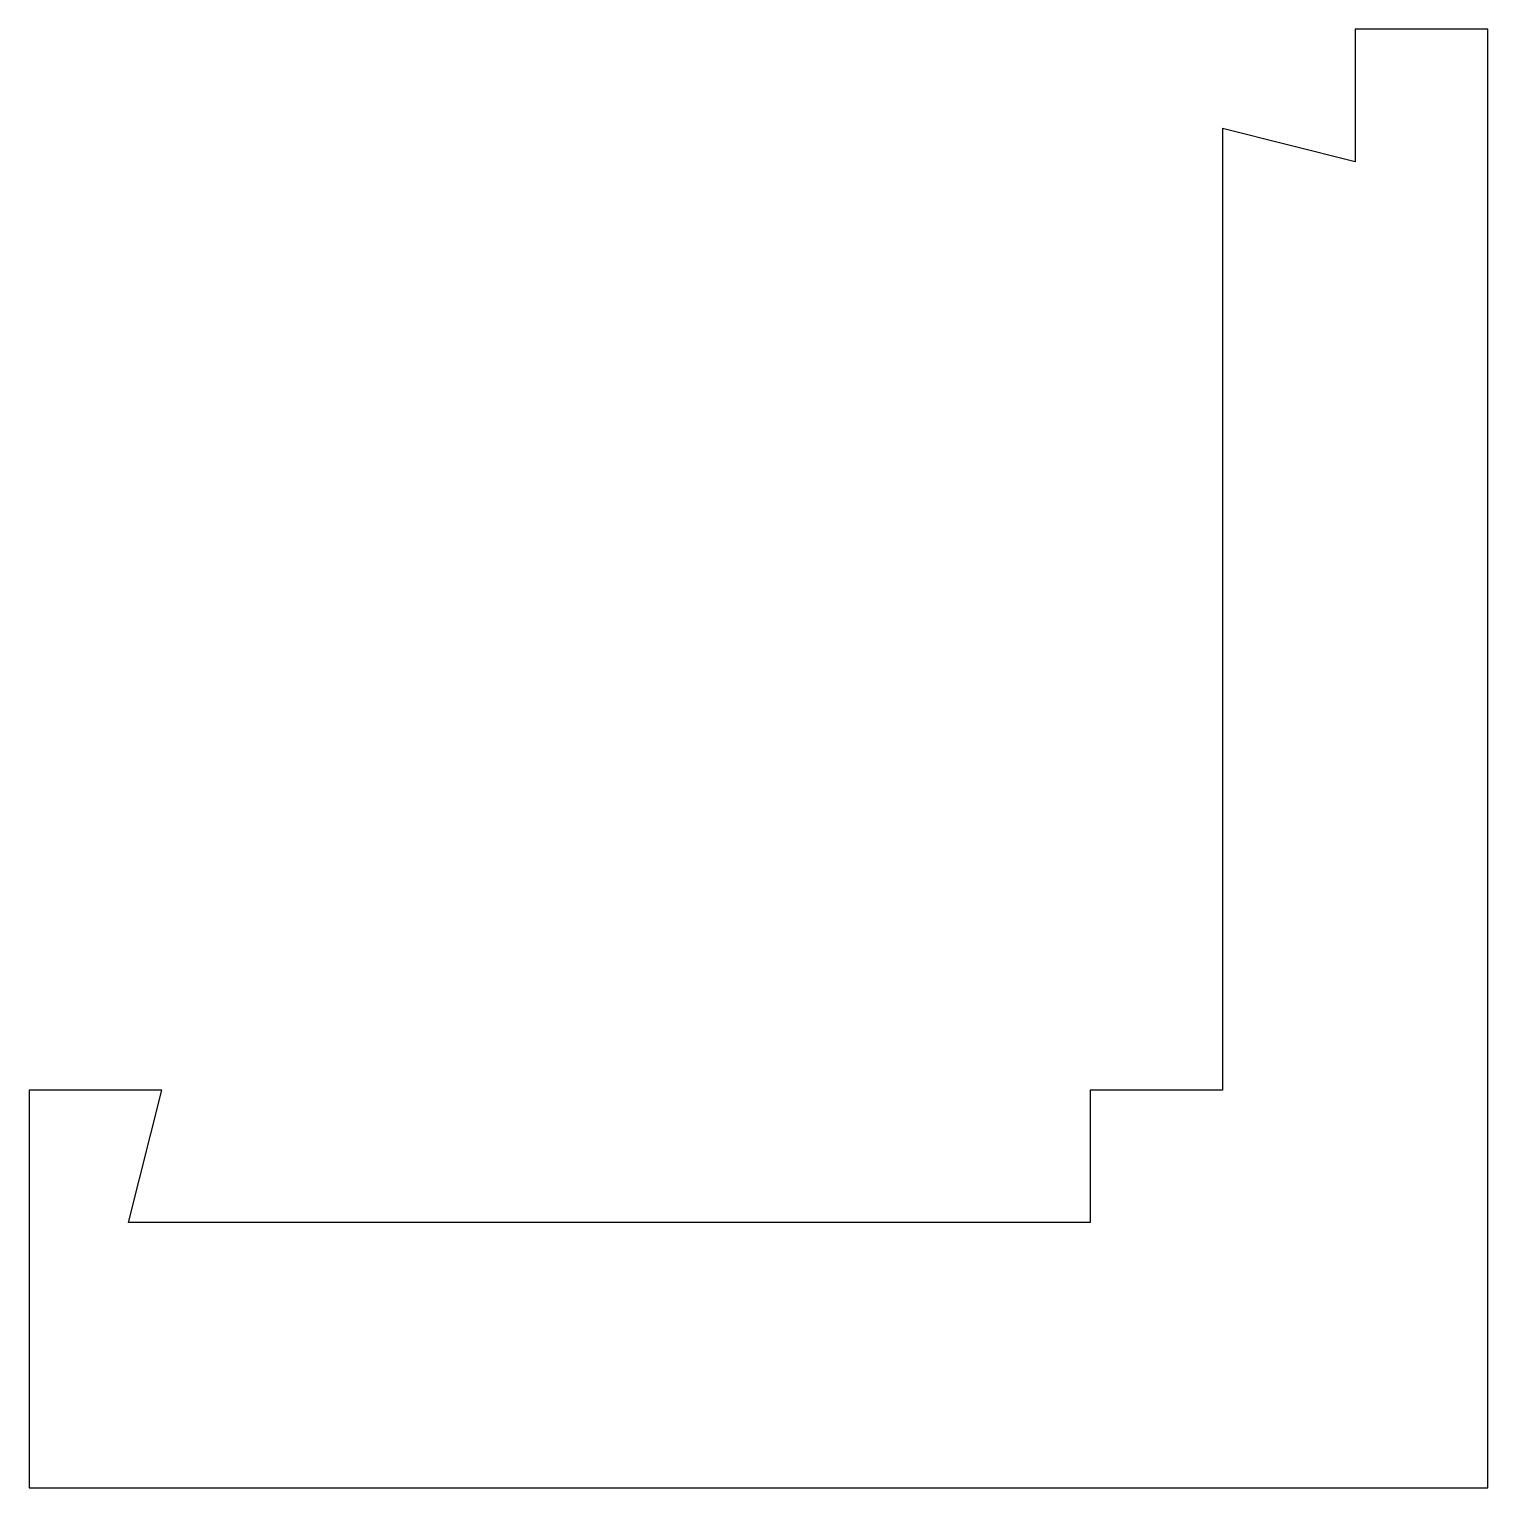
# Model space of a CAD drawing. Header units: millimetres. Extents: x 540 to 760, y -400 to -180.
import ezdxf

# ---------------------------------------------------------------- set-up
doc = ezdxf.new("R2010")
doc.units = ezdxf.units.MM
doc.layers.get('0').update_dxf_attribs({"linetype": 'CONTINUOUS'})

msp = doc.modelspace()

# ---------------------------------------------------------------- linework, layer by layer
msp.add_lwpolyline([(540, -340), (540, -400), (760, -400), (760, -180), (740, -180), (740, -200), (720, -195), (720, -340), (700, -340), (700, -360), (555, -360), (560, -340)], close=True)

doc.saveas('drawing.dxf')
